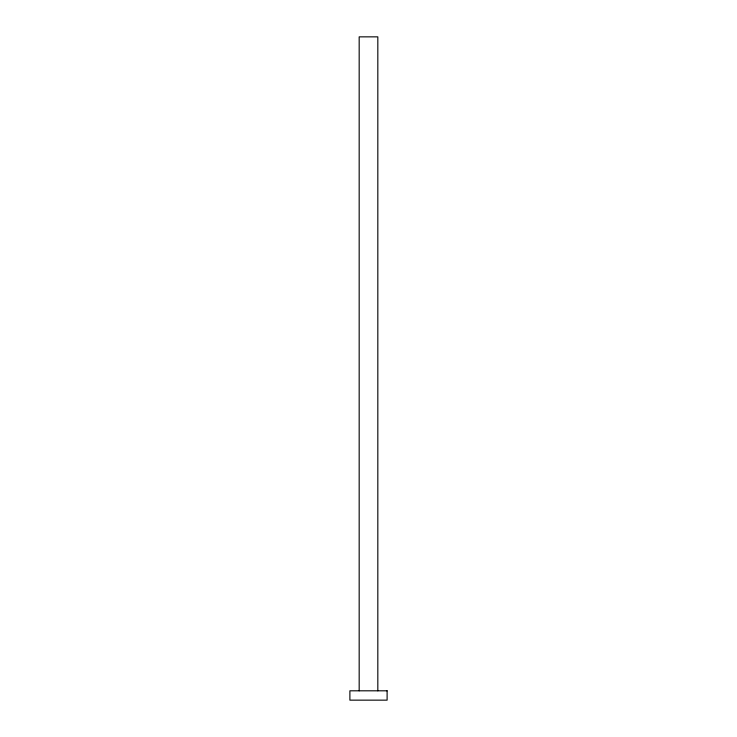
<?xml version="1.0" encoding="UTF-8"?>
<svg xmlns="http://www.w3.org/2000/svg" width="737" height="737" viewBox="0 0 737 737"><rect width="100%" height="100%" fill="white"/><g stroke="black" fill="none" stroke-linecap="round" stroke-linejoin="round"><path stroke-width="1.11" d="M377.823 690.809L377.823 36.85L359.177 36.85L359.177 690.809M387.109 690.809L349.891 690.809L349.891 700.15L387.109 700.15L387.109 690.809"/></g></svg>
